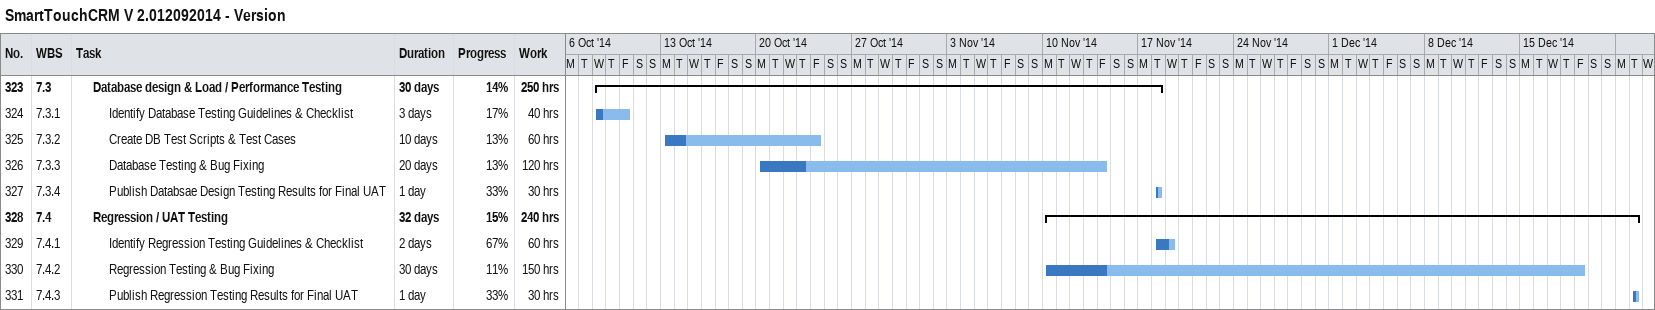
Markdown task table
SmartTouchCRM V 2.012092014 - Version

| ID | WBS | Task | Duration | Start | Finish | % complete | Work (h) |
|---|---|---|---|---|---|---|---|
| 323 | 7.3 | **Database design & Load / Performance Testing** | 30d | 2014-10-08 | 2014-11-18 | 14 | 250 |
| 324 | 7.3.1 | Identify Database Testing Guidelines & Checklist | 3d | 2014-10-08 | 2014-10-10 | 17 | 40 |
| 325 | 7.3.2 | Create DB Test Scripts & Test Cases | 10d | 2014-10-13 | 2014-10-24 | 13 | 60 |
| 326 | 7.3.3 | Database Testing & Bug Fixing | 20d | 2014-10-20 | 2014-11-14 | 13 | 120 |
| 327 | 7.3.4 | Publish Databsae Design Testing Results for Final UAT | 1d | 2014-11-18 | 2014-11-18 | 33 | 30 |
| 328 | 7.4 | **Regression / UAT Testing** | 32d | 2014-11-10 | 2014-12-23 | 15 | 240 |
| 329 | 7.4.1 | Identify Regression Testing Guidelines & Checklist | 2d | 2014-11-18 | 2014-11-19 | 67 | 60 |
| 330 | 7.4.2 | Regression Testing & Bug Fixing | 30d | 2014-11-10 | 2014-12-19 | 11 | 150 |
| 331 | 7.4.3 | Publish Regression Testing Results for Final UAT | 1d | 2014-12-23 | 2014-12-23 | 33 | 30 |
